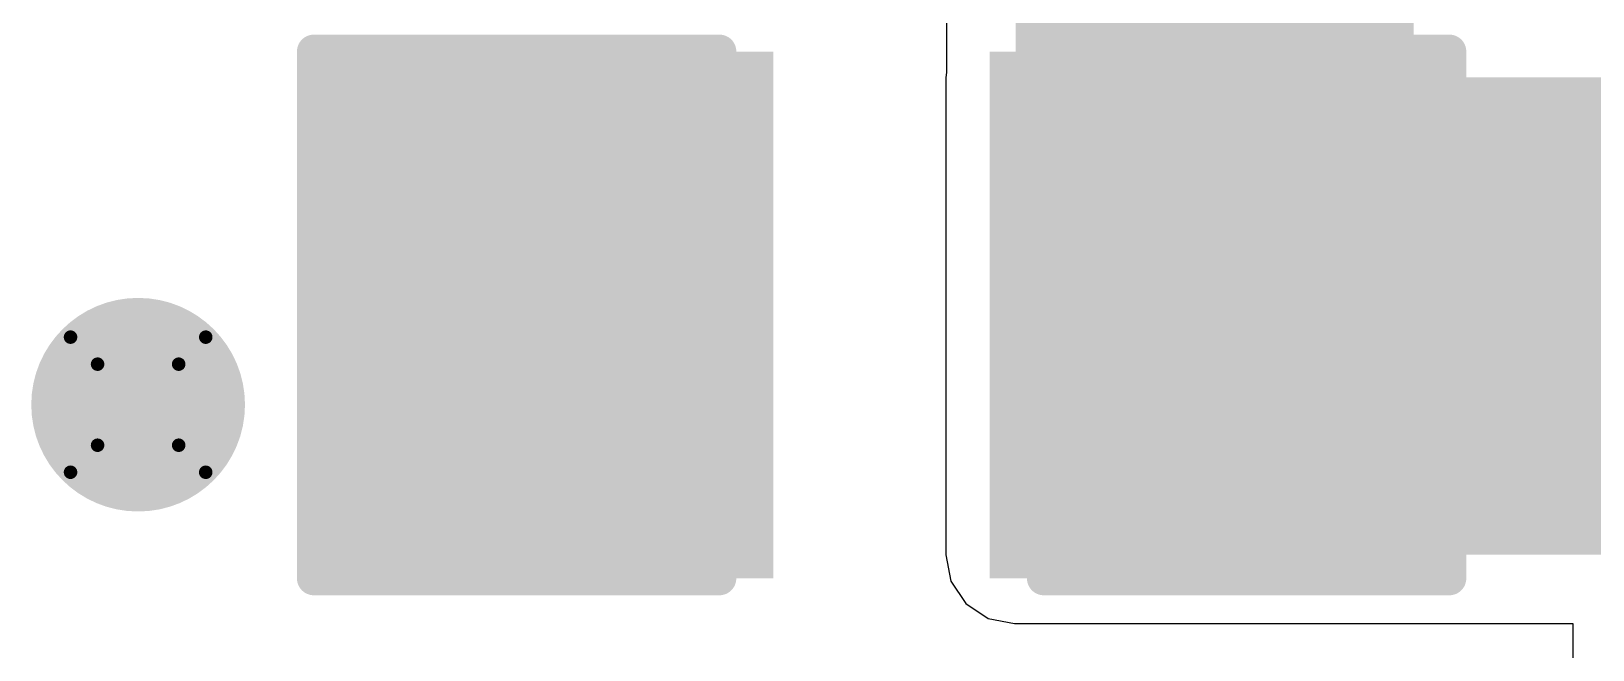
# Model space of a CAD drawing. Header units: inches. Extents: x -6 to 198, y 0 to 119.
# Drawn here: x 48.47 to 54.34, y 21.79 to 24.12 of the extents above; entities that cross this region are included whole.
import ezdxf

# ---------------------------------------------------------------- set-up
doc = ezdxf.new("R2010")
doc.units = ezdxf.units.IN
for name, color, linetype in [('Bottom Layer', 5, 'Continuous'), ('Bottom Solder', 6, 'Continuous'), ('Drill Drawing', 1, 'Continuous'), ('Top Layer', 1, 'Continuous'), ('Top Overlay', 2, 'Continuous'), ('Top Paste', 8, 'Continuous'), ('Top Solder', 216, 'Continuous'), ('Via Holes', 16, 'Continuous')]:
    doc.layers.add(name, color=color, linetype=linetype)

# ---------------------------------------------------------------- blocks, each defined once
blk = doc.blocks.new('C___1206_111')
at = {"layer": 'Top Layer'}
for points in [[(-2.032, 0.889), (-0.508, 0.889), (-0.508, -0.889), (-2.032, -0.889)], [(0.508, 0.889), (2.032, 0.889), (2.032, -0.889), (0.508, -0.889)]]:
    blk.add_hatch(color=1, dxfattribs=at).paths.add_polyline_path(points)
at = {"layer": 'Top Paste'}
for points in [[(-2.032, 0.889), (-0.508, 0.889), (-0.508, -0.889), (-2.032, -0.889)], [(0.508, 0.889), (2.032, 0.889), (2.032, -0.889), (0.508, -0.889)]]:
    blk.add_hatch(color=8, dxfattribs=at).paths.add_polyline_path(points)
at = {"layer": 'Top Solder'}
for points in [[(-2.1336, 0.9906), (-0.4064, 0.9906), (-0.4064, -0.9906), (-2.1336, -0.9906)], [(0.4064, 0.9906), (2.1336, 0.9906), (2.1336, -0.9906), (0.4064, -0.9906)]]:
    blk.add_hatch(color=216, dxfattribs=at).paths.add_polyline_path(points)
at = {"layer": 'Top Overlay'}
for points in [[(-2.1336, 0.9906, 0.127, 0.127, 0), (-2.1336, -0.9906, 0.127, 0.127, 0)], [(-0.6096, 0.9906, 0.127, 0.127, 0), (-2.1336, 0.9906, 0.127, 0.127, 0)], [(2.1336, 0.9906, 0.127, 0.127, 0), (0.6096, 0.9906, 0.127, 0.127, 0)], [(2.1336, 0.9906, 0.127, 0.127, 0), (2.1336, -0.9906, 0.127, 0.127, 0)], [(-0.6096, -0.9906, 0.127, 0.127, 0), (-2.1336, -0.9906, 0.127, 0.127, 0)], [(2.1336, -0.9906, 0.127, 0.127, 0), (0.6096, -0.9906, 0.127, 0.127, 0)]]:
    blk.add_lwpolyline(points, format="xyseb", dxfattribs=at)
for points in [[(-2.16535, 0.9906, 0.0635, 0.0635, 1), (-2.10185, 0.9906, 0.0635, 0.0635, 1)], [(-2.16535, 0.9906, 0.0635, 0.0635, 1), (-2.10185, 0.9906, 0.0635, 0.0635, 1)], [(-0.64135, 0.9906, 0.0635, 0.0635, 1), (-0.57785, 0.9906, 0.0635, 0.0635, 1)], [(0.57785, 0.9906, 0.0635, 0.0635, 1), (0.64135, 0.9906, 0.0635, 0.0635, 1)], [(2.10185, 0.9906, 0.0635, 0.0635, 1), (2.16535, 0.9906, 0.0635, 0.0635, 1)], [(2.10185, 0.9906, 0.0635, 0.0635, 1), (2.16535, 0.9906, 0.0635, 0.0635, 1)], [(-2.16535, -0.9906, 0.0635, 0.0635, 1), (-2.10185, -0.9906, 0.0635, 0.0635, 1)], [(-2.16535, -0.9906, 0.0635, 0.0635, 1), (-2.10185, -0.9906, 0.0635, 0.0635, 1)], [(-0.64135, -0.9906, 0.0635, 0.0635, 1), (-0.57785, -0.9906, 0.0635, 0.0635, 1)], [(0.57785, -0.9906, 0.0635, 0.0635, 1), (0.64135, -0.9906, 0.0635, 0.0635, 1)], [(2.10185, -0.9906, 0.0635, 0.0635, 1), (2.16535, -0.9906, 0.0635, 0.0635, 1)], [(2.10185, -0.9906, 0.0635, 0.0635, 1), (2.16535, -0.9906, 0.0635, 0.0635, 1)]]:
    blk.add_lwpolyline(points, format="xyseb", close=True, dxfattribs=at)

msp = doc.modelspace()

# ---------------------------------------------------------------- hatches: boundary and pattern name
at = {"layer": 'Bottom Layer'}
h = msp.add_hatch(color=5, dxfattribs=at)
edge = h.paths.add_edge_path()
edge.add_arc((48.8696, 22.713), 0.3, 0, 360)
at = {"layer": 'Bottom Solder'}
h = msp.add_hatch(color=6, dxfattribs=at)
edge = h.paths.add_edge_path()
edge.add_arc((48.8696, 22.713), 0.4016, 0, 360)
at = {"layer": 'Top Layer'}
for points in [[(53.6625, 26.4689), (52.167, 26.4689), (52.167, 22.1522), (53.6625, 22.1522)], [(52.1634, 22.1488), (58.3565, 22.1488), (58.3565, 23.9439), (52.1634, 23.9439)]]:
    msp.add_hatch(color=1, dxfattribs=at).paths.add_polyline_path(points)
h = msp.add_hatch(color=1, dxfattribs=at)
edge = h.paths.add_edge_path()
edge.add_arc((48.8696, 22.713), 0.3, 0, 360)
at = {"layer": 'Top Solder'}
h = msp.add_hatch(color=216, dxfattribs=at)
edge = h.paths.add_edge_path()
edge.add_arc((48.8696, 22.713), 0.4016, 0, 360)
at = {"layer": 'Via Holes'}
h = msp.add_hatch(color=7, dxfattribs=at)
edge = h.paths.add_edge_path()
edge.add_arc((48.8696, 22.713), 0.15, 0, 360)

# ---------------------------------------------------------------- linework, layer by layer
at = {"layer": 'Drill Drawing'}
for points in [[(48.6156, 22.967, 0.0508, 0.0508, 0), (49.1236, 22.967, 0.0508, 0.0508, 0)], [(48.6156, 22.459, 0.0508, 0.0508, 0), (48.6156, 22.967, 0.0508, 0.0508, 0)], [(49.1236, 22.459, 0.0508, 0.0508, 0), (49.1236, 22.967, 0.0508, 0.0508, 0)], [(48.7172, 22.8654, 0.0508, 0.0508, 0), (49.022, 22.8654, 0.0508, 0.0508, 0)], [(48.7172, 22.5606, 0.0508, 0.0508, 0), (48.7172, 22.8654, 0.0508, 0.0508, 0)], [(49.022, 22.5606, 0.0508, 0.0508, 0), (49.022, 22.8654, 0.0508, 0.0508, 0)], [(48.7172, 22.5606, 0.0508, 0.0508, 0), (49.022, 22.5606, 0.0508, 0.0508, 0)], [(48.6156, 22.459, 0.0508, 0.0508, 0), (49.1236, 22.459, 0.0508, 0.0508, 0)]]:
    msp.add_lwpolyline(points, format="xyseb", dxfattribs=at)
for points in [[(48.6029, 22.967, 0.0254, 0.0254, 1), (48.6283, 22.967, 0.0254, 0.0254, 1)], [(48.6029, 22.967, 0.0254, 0.0254, 1), (48.6283, 22.967, 0.0254, 0.0254, 1)], [(49.1109, 22.967, 0.0254, 0.0254, 1), (49.1363, 22.967, 0.0254, 0.0254, 1)], [(49.1109, 22.967, 0.0254, 0.0254, 1), (49.1363, 22.967, 0.0254, 0.0254, 1)], [(48.7045, 22.8654, 0.0254, 0.0254, 1), (48.7299, 22.8654, 0.0254, 0.0254, 1)], [(48.7045, 22.8654, 0.0254, 0.0254, 1), (48.7299, 22.8654, 0.0254, 0.0254, 1)], [(49.0093, 22.8654, 0.0254, 0.0254, 1), (49.0347, 22.8654, 0.0254, 0.0254, 1)], [(49.0093, 22.8654, 0.0254, 0.0254, 1), (49.0347, 22.8654, 0.0254, 0.0254, 1)], [(48.7045, 22.5606, 0.0254, 0.0254, 1), (48.7299, 22.5606, 0.0254, 0.0254, 1)], [(48.7045, 22.5606, 0.0254, 0.0254, 1), (48.7299, 22.5606, 0.0254, 0.0254, 1)], [(49.0093, 22.5606, 0.0254, 0.0254, 1), (49.0347, 22.5606, 0.0254, 0.0254, 1)], [(49.0093, 22.5606, 0.0254, 0.0254, 1), (49.0347, 22.5606, 0.0254, 0.0254, 1)], [(48.6029, 22.459, 0.0254, 0.0254, 1), (48.6283, 22.459, 0.0254, 0.0254, 1)], [(48.6029, 22.459, 0.0254, 0.0254, 1), (48.6283, 22.459, 0.0254, 0.0254, 1)], [(49.1109, 22.459, 0.0254, 0.0254, 1), (49.1363, 22.459, 0.0254, 0.0254, 1)], [(49.1109, 22.459, 0.0254, 0.0254, 1), (49.1363, 22.459, 0.0254, 0.0254, 1)]]:
    msp.add_lwpolyline(points, format="xyseb", close=True, dxfattribs=at)
at = {"layer": 'Top Layer'}
for p, q in [((51.908, 26.4689), (51.908, 23.962)), ((51.908, 23.962), (51.9044, 23.9439)), ((51.9044, 23.9439), (51.9044, 22.1488)), ((51.9044, 22.1488), (51.9241, 22.0497)), ((51.9241, 22.0497), (51.9803, 21.9657)), ((51.9803, 21.9657), (52.0643, 21.9095)), ((52.0643, 21.9095), (52.1634, 21.8898)), ((52.1634, 21.8898), (54.2617, 21.8898)), ((54.2617, 21.8898), (54.2617, 20.9927))]:
    msp.add_line(p, q, dxfattribs=at)

# ---------------------------------------------------------------- block references
at = {"rotation": 180}
msp.add_blockref('C___1206_111', (51.6636, 23.0505), dxfattribs=at)

doc.saveas('drawing.dxf')
